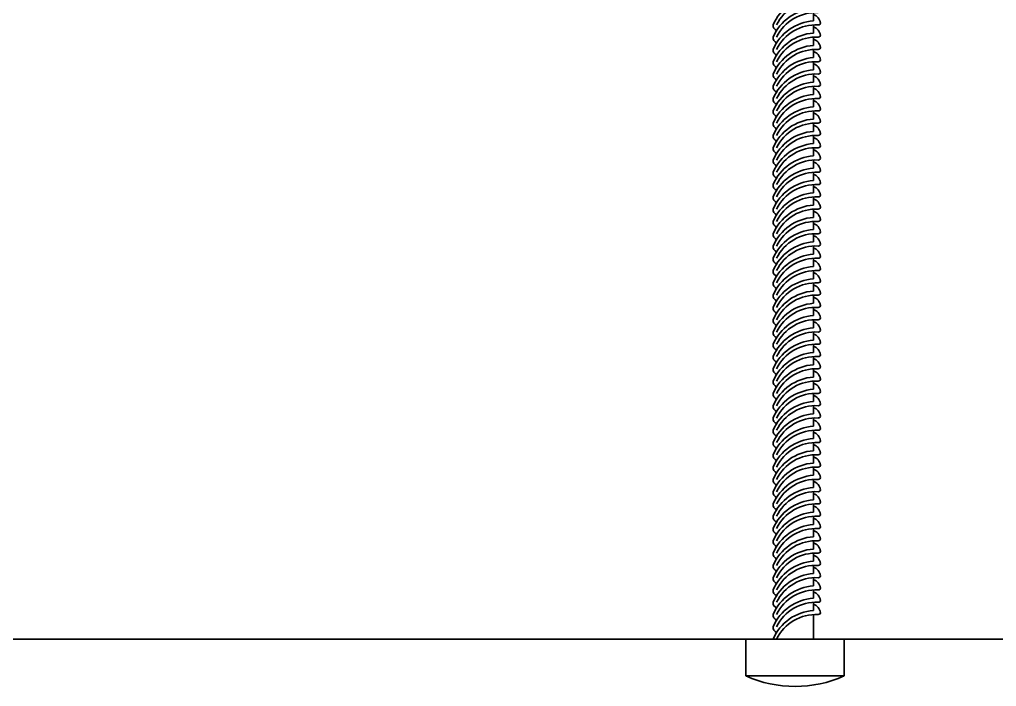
# Model space of a CAD drawing. Header units: millimetres. Extents: x 479 to 7862, y 682 to 3104.
# Drawn here: x 3783.6 to 3863.2, y 1307.6 to 1361.9 of the extents above; entities that cross this region are included whole.
import ezdxf

# ---------------------------------------------------------------- set-up
doc = ezdxf.new("R2010")
doc.units = ezdxf.units.MM
doc.layers.add('IF-DETL', color=4, linetype='Continuous', lineweight=35)
doc.layers.add('IF-FURN', color=7, linetype='Continuous', lineweight=35)

msp = doc.modelspace()

# ---------------------------------------------------------------- linework, layer by layer
at = {"layer": 'IF-DETL'}
for p, q in [((3848.278, 1361.838), (3848.278, 1362.503)), ((3848.278, 1360.838), (3848.278, 1361.503)), ((3848.278, 1360.838), (3848.278, 1361.338)), ((3848.278, 1359.838), (3848.278, 1360.503)), ((3848.278, 1358.838), (3848.278, 1359.503)), ((3848.278, 1358.838), (3848.278, 1359.338)), ((3848.278, 1357.838), (3848.278, 1358.503)), ((3848.278, 1356.838), (3848.278, 1357.503)), ((3848.278, 1356.838), (3848.278, 1357.338)), ((3848.278, 1355.838), (3848.278, 1356.503)), ((3848.278, 1354.838), (3848.278, 1355.503)), ((3848.278, 1354.838), (3848.278, 1355.338)), ((3848.278, 1353.838), (3848.278, 1354.503)), ((3848.278, 1352.838), (3848.278, 1353.503)), ((3848.278, 1352.838), (3848.278, 1353.338)), ((3848.278, 1351.838), (3848.278, 1352.503)), ((3848.278, 1350.838), (3848.278, 1351.503)), ((3848.278, 1350.838), (3848.278, 1351.338)), ((3848.278, 1349.838), (3848.278, 1350.503)), ((3848.278, 1348.838), (3848.278, 1349.503)), ((3848.278, 1348.838), (3848.278, 1349.338)), ((3848.278, 1347.838), (3848.278, 1348.503)), ((3848.278, 1346.838), (3848.278, 1347.503)), ((3848.278, 1346.838), (3848.278, 1347.338)), ((3848.278, 1345.838), (3848.278, 1346.503)), ((3848.278, 1344.838), (3848.278, 1345.503)), ((3848.278, 1344.838), (3848.278, 1345.338)), ((3848.278, 1343.838), (3848.278, 1344.503)), ((3848.278, 1342.838), (3848.278, 1343.503)), ((3848.278, 1342.838), (3848.278, 1343.338)), ((3848.278, 1341.838), (3848.278, 1342.503)), ((3848.278, 1340.838), (3848.278, 1341.503)), ((3848.278, 1340.838), (3848.278, 1341.338)), ((3848.278, 1339.838), (3848.278, 1340.503)), ((3848.278, 1338.838), (3848.278, 1339.503)), ((3848.278, 1338.838), (3848.278, 1339.338)), ((3848.278, 1337.838), (3848.278, 1338.503)), ((3848.278, 1337.838), (3848.278, 1338.503)), ((3848.278, 1336.838), (3848.278, 1337.503)), ((3848.278, 1336.838), (3848.278, 1337.338)), ((3848.278, 1335.838), (3848.278, 1336.503)), ((3848.278, 1334.838), (3848.278, 1335.503)), ((3848.278, 1334.838), (3848.278, 1335.338)), ((3848.278, 1333.838), (3848.278, 1334.503)), ((3848.278, 1332.838), (3848.278, 1333.503)), ((3848.278, 1332.838), (3848.278, 1333.338)), ((3848.278, 1331.838), (3848.278, 1332.503)), ((3848.278, 1330.838), (3848.278, 1331.503)), ((3848.278, 1330.838), (3848.278, 1331.338)), ((3848.278, 1329.838), (3848.278, 1330.503)), ((3848.278, 1328.838), (3848.278, 1329.503)), ((3848.278, 1328.838), (3848.278, 1329.338)), ((3848.278, 1327.838), (3848.278, 1328.503)), ((3848.278, 1326.838), (3848.278, 1327.503)), ((3848.278, 1326.838), (3848.278, 1327.338)), ((3848.278, 1325.838), (3848.278, 1326.503)), ((3848.278, 1324.838), (3848.278, 1325.503)), ((3848.278, 1324.838), (3848.278, 1325.338)), ((3848.278, 1323.838), (3848.278, 1324.503)), ((3848.278, 1322.838), (3848.278, 1323.503)), ((3848.278, 1322.838), (3848.278, 1323.338)), ((3848.278, 1321.838), (3848.278, 1322.503)), ((3848.278, 1320.838), (3848.278, 1321.503)), ((3848.278, 1320.838), (3848.278, 1321.338)), ((3848.278, 1319.838), (3848.278, 1320.503)), ((3848.278, 1318.838), (3848.278, 1319.503)), ((3848.278, 1318.838), (3848.278, 1319.338)), ((3848.278, 1317.838), (3848.278, 1318.503)), ((3848.278, 1316.838), (3848.278, 1317.503)), ((3848.278, 1316.838), (3848.278, 1317.338)), ((3848.278, 1315.838), (3848.278, 1316.503)), ((3848.278, 1314.838), (3848.278, 1315.503)), ((3848.278, 1314.838), (3848.278, 1315.338)), ((3848.278, 1313.838), (3848.278, 1314.503)), ((3848.278, 1313.838), (3848.278, 1314.503)), ((3848.278, 1313.838), (3848.278, 1314.338)), ((3848.278, 1312.838), (3848.278, 1313.503)), ((3848.278, 1312.838), (3848.278, 1313.338)), ((3848.278, 1311.838), (3848.278, 1312.503))]:
    msp.add_line(p, q, dxfattribs=at)
for centre, radius, start, end in [((3848.551, 1359.978), 3.87, 94.04616, 156.78621), ((3848.551, 1359.978), 3.87, 94.04616, 156.78621), ((3848.551, 1359.978), 3.87, 94.04616, 156.78621), ((3848.551, 1359.978), 3.87, 94.04616, 156.78621), ((3848.551, 1359.978), 3.87, 94.04616, 156.78621), ((3848.551, 1359.978), 3.87, 94.04616, 156.78621), ((3848.472, 1359.961), 3.547, 86.85393, 154.23406), ((3848.472, 1359.961), 3.547, 86.85393, 154.23406), ((3848.472, 1359.961), 3.547, 86.85393, 154.23406), ((3848.551, 1358.978), 3.87, 94.04616, 156.78621), ((3848.551, 1358.978), 3.87, 94.04616, 156.78621), ((3848.551, 1358.978), 3.87, 94.04616, 156.78621), ((3848.551, 1358.978), 3.87, 94.04616, 156.78621), ((3848.551, 1358.978), 3.87, 94.04616, 156.78621), ((3848.551, 1358.978), 3.87, 94.04616, 156.78621), ((3848.551, 1358.978), 3.87, 94.04616, 156.78621), ((3848.551, 1358.978), 3.87, 94.04616, 156.78621), ((3848.551, 1358.978), 3.87, 94.04616, 156.78621), ((3848.472, 1358.961), 3.547, 86.85393, 154.23406), ((3848.472, 1358.961), 3.547, 86.85393, 154.23406), ((3848.472, 1358.961), 3.547, 86.85393, 154.23406), ((3848.472, 1358.961), 3.547, 86.85393, 154.23406), ((3848.472, 1358.961), 3.547, 86.85393, 154.23406), ((3848.472, 1358.961), 3.547, 86.85393, 154.23406), ((3848.039, 1361.559), 0.814, 8.12369, 72.92609), ((3845.439, 1361.459), 0.446, 174.28486, 248.8715), ((3845.439, 1361.459), 0.446, 174.28486, 248.8715), ((3845.439, 1361.459), 0.446, 174.28486, 248.8715), ((3848.551, 1357.978), 3.87, 94.04616, 156.78621), ((3848.551, 1357.978), 3.87, 94.04616, 156.78621), ((3848.551, 1357.978), 3.87, 94.04616, 156.78621), ((3848.551, 1357.978), 3.87, 94.04616, 156.78621), ((3848.551, 1357.978), 3.87, 94.04616, 156.78621), ((3848.551, 1357.978), 3.87, 94.04616, 156.78621), ((3848.551, 1357.978), 3.87, 94.04616, 156.78621), ((3848.472, 1357.961), 3.547, 86.85393, 154.23406), ((3848.472, 1357.961), 3.547, 86.85393, 154.23406), ((3848.472, 1357.961), 3.547, 86.85393, 154.23406), ((3848.472, 1357.961), 3.547, 86.85393, 154.23406), ((3848.472, 1357.961), 3.547, 86.85393, 154.23406), ((3848.039, 1360.559), 0.814, 8.12369, 72.92609), ((3848.673, 1361.674), 0.171, 267.89115, 20.55138), ((3845.439, 1360.459), 0.446, 174.28486, 248.8715), ((3845.439, 1360.459), 0.446, 174.28486, 248.8715), ((3845.439, 1360.459), 0.446, 174.28486, 248.8715), ((3845.439, 1360.459), 0.446, 174.28486, 248.8715), ((3845.439, 1360.459), 0.446, 174.28486, 248.8715), ((3848.551, 1356.978), 3.87, 94.04616, 156.78621), ((3848.551, 1356.978), 3.87, 94.04616, 156.78621), ((3848.551, 1356.978), 3.87, 94.04616, 156.78621), ((3848.551, 1356.978), 3.87, 94.04616, 156.78621), ((3848.551, 1356.978), 3.87, 94.04616, 156.78621), ((3848.551, 1356.978), 3.87, 94.04616, 156.78621), ((3848.551, 1356.978), 3.87, 94.04616, 156.78621), ((3848.551, 1356.978), 3.87, 94.04616, 156.78621), ((3848.472, 1356.961), 3.547, 86.85393, 154.23406), ((3848.472, 1356.961), 3.547, 86.85393, 154.23406), ((3848.472, 1356.961), 3.547, 86.85393, 154.23406), ((3848.472, 1356.961), 3.547, 86.85393, 154.23406), ((3848.472, 1356.961), 3.547, 86.85393, 154.23406), ((3848.472, 1356.961), 3.547, 86.85393, 154.23406), ((3848.039, 1359.559), 0.814, 8.12369, 72.92609), ((3848.673, 1360.674), 0.171, 267.89115, 20.55138), ((3848.551, 1355.978), 3.87, 94.04616, 156.78621), ((3848.551, 1355.978), 3.87, 94.04616, 156.78621), ((3848.551, 1355.978), 3.87, 94.04616, 156.78621), ((3848.551, 1355.978), 3.87, 94.04616, 156.78621), ((3848.551, 1355.978), 3.87, 94.04616, 156.78621), ((3848.551, 1355.978), 3.87, 94.04616, 156.78621), ((3848.551, 1355.978), 3.87, 94.04616, 156.78621), ((3848.673, 1359.674), 0.171, 267.89115, 20.55138), ((3845.439, 1359.459), 0.446, 174.28486, 248.8715), ((3845.439, 1359.459), 0.446, 174.28486, 248.8715), ((3845.439, 1359.459), 0.446, 174.28486, 248.8715), ((3848.551, 1354.978), 3.87, 94.04616, 156.78621), ((3848.551, 1354.978), 3.87, 94.04616, 156.78621), ((3848.551, 1354.978), 3.87, 94.04616, 156.78621), ((3848.551, 1354.978), 3.87, 94.04616, 156.78621), ((3848.551, 1354.978), 3.87, 94.04616, 156.78621), ((3848.551, 1354.978), 3.87, 94.04616, 156.78621), ((3848.551, 1354.978), 3.87, 94.04616, 156.78621), ((3848.551, 1354.978), 3.87, 94.04616, 156.78621), ((3848.551, 1354.978), 3.87, 94.04616, 156.78621), ((3848.551, 1354.978), 3.87, 94.04616, 156.78621), ((3848.551, 1354.978), 3.87, 94.04616, 156.78621), ((3848.551, 1354.978), 3.87, 94.04616, 156.78621), ((3848.551, 1354.978), 3.87, 94.04616, 156.78621), ((3848.551, 1354.978), 3.87, 94.04616, 156.78621), ((3848.472, 1355.961), 3.547, 86.85393, 154.23406), ((3848.472, 1355.961), 3.547, 86.85393, 154.23406), ((3848.472, 1355.961), 3.547, 86.85393, 154.23406), ((3848.472, 1355.961), 3.547, 86.85393, 154.23406), ((3848.472, 1355.961), 3.547, 86.85393, 154.23406), ((3848.039, 1358.559), 0.814, 8.12369, 72.92609), ((3848.673, 1358.674), 0.171, 267.89115, 20.55138), ((3845.439, 1358.459), 0.446, 174.28486, 248.8715), ((3845.439, 1358.459), 0.446, 174.28486, 248.8715), ((3845.439, 1358.459), 0.446, 174.28486, 248.8715), ((3845.439, 1358.459), 0.446, 174.28486, 248.8715), ((3845.439, 1358.459), 0.446, 174.28486, 248.8715), ((3848.472, 1354.961), 3.547, 86.85393, 154.23406), ((3848.472, 1354.961), 3.547, 86.85393, 154.23406), ((3848.472, 1354.961), 3.547, 86.85393, 154.23406), ((3848.472, 1354.961), 3.547, 86.85393, 154.23406), ((3848.472, 1354.961), 3.547, 86.85393, 154.23406), ((3848.472, 1354.961), 3.547, 86.85393, 154.23406), ((3848.472, 1354.961), 3.547, 86.85393, 154.23406), ((3848.472, 1354.961), 3.547, 86.85393, 154.23406), ((3848.472, 1354.961), 3.547, 86.85393, 154.23406), ((3848.472, 1354.961), 3.547, 86.85393, 154.23406), ((3848.039, 1357.559), 0.814, 8.12369, 72.92609), ((3845.439, 1357.459), 0.446, 174.28486, 248.8715), ((3845.439, 1357.459), 0.446, 174.28486, 248.8715), ((3845.439, 1357.459), 0.446, 174.28486, 248.8715), ((3845.439, 1357.459), 0.446, 174.28486, 248.8715), ((3845.439, 1357.459), 0.446, 174.28486, 248.8715), ((3845.439, 1357.459), 0.446, 174.28486, 248.8715), ((3848.551, 1353.978), 3.87, 94.04616, 156.78621), ((3848.551, 1353.978), 3.87, 94.04616, 156.78621), ((3848.551, 1353.978), 3.87, 94.04616, 156.78621), ((3848.551, 1353.978), 3.87, 94.04616, 156.78621), ((3848.551, 1353.978), 3.87, 94.04616, 156.78621), ((3848.551, 1353.978), 3.87, 94.04616, 156.78621), ((3848.551, 1353.978), 3.87, 94.04616, 156.78621), ((3848.472, 1353.961), 3.547, 86.85393, 154.23406), ((3848.472, 1353.961), 3.547, 86.85393, 154.23406), ((3848.472, 1353.961), 3.547, 86.85393, 154.23406), ((3848.472, 1353.961), 3.547, 86.85393, 154.23406), ((3848.039, 1356.559), 0.814, 8.12369, 72.92609), ((3848.673, 1357.674), 0.171, 267.89115, 20.55138), ((3845.439, 1356.459), 0.446, 174.28486, 248.8715), ((3845.439, 1356.459), 0.446, 174.28486, 248.8715), ((3845.439, 1356.459), 0.446, 174.28486, 248.8715), ((3845.439, 1356.459), 0.446, 174.28486, 248.8715), ((3845.439, 1356.459), 0.446, 174.28486, 248.8715), ((3845.439, 1356.459), 0.446, 174.28486, 248.8715), ((3848.551, 1352.978), 3.87, 94.04616, 156.78621), ((3848.551, 1352.978), 3.87, 94.04616, 156.78621), ((3848.551, 1352.978), 3.87, 94.04616, 156.78621), ((3848.551, 1352.978), 3.87, 94.04616, 156.78621), ((3848.551, 1352.978), 3.87, 94.04616, 156.78621), ((3848.551, 1352.978), 3.87, 94.04616, 156.78621), ((3848.551, 1352.978), 3.87, 94.04616, 156.78621), ((3848.551, 1352.978), 3.87, 94.04616, 156.78621), ((3848.472, 1352.961), 3.547, 86.85393, 154.23406), ((3848.472, 1352.961), 3.547, 86.85393, 154.23406), ((3848.472, 1352.961), 3.547, 86.85393, 154.23406), ((3848.472, 1352.961), 3.547, 86.85393, 154.23406), ((3848.472, 1352.961), 3.547, 86.85393, 154.23406), ((3848.039, 1355.559), 0.814, 8.12369, 72.92609), ((3848.673, 1356.674), 0.171, 267.89115, 20.55138), ((3848.551, 1351.978), 3.87, 94.04616, 156.78621), ((3848.551, 1351.978), 3.87, 94.04616, 156.78621), ((3848.551, 1351.978), 3.87, 94.04616, 156.78621), ((3848.551, 1351.978), 3.87, 94.04616, 156.78621), ((3848.551, 1351.978), 3.87, 94.04616, 156.78621), ((3848.551, 1351.978), 3.87, 94.04616, 156.78621), ((3848.551, 1351.978), 3.87, 94.04616, 156.78621), ((3848.551, 1351.978), 3.87, 94.04616, 156.78621), ((3848.551, 1351.978), 3.87, 94.04616, 156.78621), ((3848.551, 1351.978), 3.87, 94.04616, 156.78621), ((3848.673, 1355.674), 0.171, 267.89115, 20.55138), ((3845.439, 1355.459), 0.446, 174.28486, 248.8715), ((3845.439, 1355.459), 0.446, 174.28486, 248.8715), ((3848.551, 1350.978), 3.87, 94.04616, 156.78621), ((3848.551, 1350.978), 3.87, 94.04616, 156.78621), ((3848.551, 1350.978), 3.87, 94.04616, 156.78621), ((3848.551, 1350.978), 3.87, 94.04616, 156.78621), ((3848.551, 1350.978), 3.87, 94.04616, 156.78621), ((3848.551, 1350.978), 3.87, 94.04616, 156.78621), ((3848.551, 1350.978), 3.87, 94.04616, 156.78621), ((3848.551, 1350.978), 3.87, 94.04616, 156.78621), ((3848.551, 1350.978), 3.87, 94.04616, 156.78621), ((3848.551, 1350.978), 3.87, 94.04616, 156.78621), ((3848.551, 1350.978), 3.87, 94.04616, 156.78621), ((3848.472, 1351.961), 3.547, 86.85393, 154.23406), ((3848.472, 1351.961), 3.547, 86.85393, 154.23406), ((3848.472, 1351.961), 3.547, 86.85393, 154.23406), ((3848.472, 1351.961), 3.547, 86.85393, 154.23406), ((3848.472, 1351.961), 3.547, 86.85393, 154.23406), ((3848.472, 1351.961), 3.547, 86.85393, 154.23406), ((3848.472, 1351.961), 3.547, 86.85393, 154.23406), ((3848.039, 1354.559), 0.814, 8.12369, 72.92609), ((3845.439, 1354.459), 0.446, 174.28486, 248.8715), ((3845.439, 1354.459), 0.446, 174.28486, 248.8715), ((3845.439, 1354.459), 0.446, 174.28486, 248.8715), ((3845.439, 1354.459), 0.446, 174.28486, 248.8715), ((3845.439, 1354.459), 0.446, 174.28486, 248.8715), ((3848.472, 1350.961), 3.547, 86.85393, 154.23406), ((3848.472, 1350.961), 3.547, 86.85393, 154.23406), ((3848.472, 1350.961), 3.547, 86.85393, 154.23406), ((3848.472, 1350.961), 3.547, 86.85393, 154.23406), ((3848.472, 1350.961), 3.547, 86.85393, 154.23406), ((3848.472, 1350.961), 3.547, 86.85393, 154.23406), ((3848.472, 1350.961), 3.547, 86.85393, 154.23406), ((3848.472, 1350.961), 3.547, 86.85393, 154.23406), ((3848.039, 1353.559), 0.814, 8.12369, 72.92609), ((3848.673, 1354.674), 0.171, 267.89115, 20.55138), ((3845.439, 1353.459), 0.446, 174.28486, 248.8715), ((3845.439, 1353.459), 0.446, 174.28486, 248.8715), ((3845.439, 1353.459), 0.446, 174.28486, 248.8715), ((3845.439, 1353.459), 0.446, 174.28486, 248.8715), ((3848.551, 1349.978), 3.87, 94.04616, 156.78621), ((3848.551, 1349.978), 3.87, 94.04616, 156.78621), ((3848.551, 1349.978), 3.87, 94.04616, 156.78621), ((3848.551, 1349.978), 3.87, 94.04616, 156.78621), ((3848.551, 1349.978), 3.87, 94.04616, 156.78621), ((3848.472, 1349.961), 3.547, 86.85393, 154.23406), ((3848.472, 1349.961), 3.547, 86.85393, 154.23406), ((3848.472, 1349.961), 3.547, 86.85393, 154.23406), ((3848.472, 1349.961), 3.547, 86.85393, 154.23406), ((3848.039, 1352.559), 0.814, 8.12369, 72.92609), ((3848.673, 1353.674), 0.171, 267.89115, 20.55138), ((3845.439, 1352.459), 0.446, 174.28486, 248.8715), ((3845.439, 1352.459), 0.446, 174.28486, 248.8715), ((3845.439, 1352.459), 0.446, 174.28486, 248.8715), ((3845.439, 1352.459), 0.446, 174.28486, 248.8715), ((3845.439, 1352.459), 0.446, 174.28486, 248.8715), ((3848.551, 1348.978), 3.87, 94.04616, 156.78621), ((3848.551, 1348.978), 3.87, 94.04616, 156.78621), ((3848.551, 1348.978), 3.87, 94.04616, 156.78621), ((3848.551, 1348.978), 3.87, 94.04616, 156.78621), ((3848.551, 1348.978), 3.87, 94.04616, 156.78621), ((3848.551, 1348.978), 3.87, 94.04616, 156.78621), ((3848.551, 1348.978), 3.87, 94.04616, 156.78621), ((3848.551, 1348.978), 3.87, 94.04616, 156.78621), ((3848.551, 1348.978), 3.87, 94.04616, 156.78621), ((3848.551, 1348.978), 3.87, 94.04616, 156.78621), ((3848.551, 1348.978), 3.87, 94.04616, 156.78621), ((3848.551, 1348.978), 3.87, 94.04616, 156.78621), ((3848.472, 1348.961), 3.547, 86.85393, 154.23406), ((3848.472, 1348.961), 3.547, 86.85393, 154.23406), ((3848.472, 1348.961), 3.547, 86.85393, 154.23406), ((3848.472, 1348.961), 3.547, 86.85393, 154.23406), ((3848.472, 1348.961), 3.547, 86.85393, 154.23406), ((3848.472, 1348.961), 3.547, 86.85393, 154.23406), ((3848.472, 1348.961), 3.547, 86.85393, 154.23406), ((3848.472, 1348.961), 3.547, 86.85393, 154.23406), ((3848.673, 1352.674), 0.171, 267.89115, 20.55138), ((3848.551, 1347.978), 3.87, 94.04616, 156.78621), ((3848.551, 1347.978), 3.87, 94.04616, 156.78621), ((3848.551, 1347.978), 3.87, 94.04616, 156.78621), ((3848.551, 1347.978), 3.87, 94.04616, 156.78621), ((3848.551, 1347.978), 3.87, 94.04616, 156.78621), ((3848.551, 1347.978), 3.87, 94.04616, 156.78621), ((3848.551, 1347.978), 3.87, 94.04616, 156.78621), ((3848.551, 1347.978), 3.87, 94.04616, 156.78621), ((3848.551, 1347.978), 3.87, 94.04616, 156.78621), ((3848.039, 1351.559), 0.814, 8.12369, 72.92609), ((3848.673, 1351.674), 0.171, 267.89115, 20.55138), ((3845.439, 1351.459), 0.446, 174.28486, 248.8715), ((3845.439, 1351.459), 0.446, 174.28486, 248.8715), ((3845.439, 1351.459), 0.446, 174.28486, 248.8715), ((3845.439, 1351.459), 0.446, 174.28486, 248.8715), ((3845.439, 1351.459), 0.446, 174.28486, 248.8715), ((3848.551, 1346.978), 3.87, 94.04616, 156.78621), ((3848.551, 1346.978), 3.87, 94.04616, 156.78621), ((3848.551, 1346.978), 3.87, 94.04616, 156.78621), ((3848.551, 1346.978), 3.87, 94.04616, 156.78621), ((3848.551, 1346.978), 3.87, 94.04616, 156.78621), ((3848.551, 1346.978), 3.87, 94.04616, 156.78621), ((3848.551, 1346.978), 3.87, 94.04616, 156.78621), ((3848.551, 1346.978), 3.87, 94.04616, 156.78621), ((3848.472, 1347.961), 3.547, 86.85393, 154.23406), ((3848.472, 1347.961), 3.547, 86.85393, 154.23406), ((3848.472, 1347.961), 3.547, 86.85393, 154.23406), ((3848.472, 1347.961), 3.547, 86.85393, 154.23406), ((3848.472, 1347.961), 3.547, 86.85393, 154.23406), ((3848.039, 1350.559), 0.814, 8.12369, 72.92609), ((3845.439, 1350.459), 0.446, 174.28486, 248.8715), ((3845.439, 1350.459), 0.446, 174.28486, 248.8715), ((3845.439, 1350.459), 0.446, 174.28486, 248.8715), ((3845.439, 1350.459), 0.446, 174.28486, 248.8715), ((3845.439, 1350.459), 0.446, 174.28486, 248.8715), ((3845.439, 1350.459), 0.446, 174.28486, 248.8715), ((3848.472, 1346.961), 3.547, 86.85393, 154.23406), ((3848.472, 1346.961), 3.547, 86.85393, 154.23406), ((3848.472, 1346.961), 3.547, 86.85393, 154.23406), ((3848.472, 1346.961), 3.547, 86.85393, 154.23406), ((3848.472, 1346.961), 3.547, 86.85393, 154.23406), ((3848.472, 1346.961), 3.547, 86.85393, 154.23406), ((3848.039, 1349.559), 0.814, 8.12369, 72.92609), ((3848.673, 1350.674), 0.171, 267.89115, 20.55138), ((3845.439, 1349.459), 0.446, 174.28486, 248.8715), ((3845.439, 1349.459), 0.446, 174.28486, 248.8715), ((3845.439, 1349.459), 0.446, 174.28486, 248.8715), ((3848.551, 1345.978), 3.87, 94.04616, 156.78621), ((3848.551, 1345.978), 3.87, 94.04616, 156.78621), ((3848.551, 1345.978), 3.87, 94.04616, 156.78621), ((3848.551, 1345.978), 3.87, 94.04616, 156.78621), ((3848.551, 1345.978), 3.87, 94.04616, 156.78621), ((3848.551, 1345.978), 3.87, 94.04616, 156.78621), ((3848.551, 1345.978), 3.87, 94.04616, 156.78621), ((3848.551, 1345.978), 3.87, 94.04616, 156.78621), ((3848.551, 1345.978), 3.87, 94.04616, 156.78621), ((3848.472, 1345.961), 3.547, 86.85393, 154.23406), ((3848.472, 1345.961), 3.547, 86.85393, 154.23406), ((3848.472, 1345.961), 3.547, 86.85393, 154.23406), ((3848.472, 1345.961), 3.547, 86.85393, 154.23406), ((3848.472, 1345.961), 3.547, 86.85393, 154.23406), ((3848.472, 1345.961), 3.547, 86.85393, 154.23406), ((3848.039, 1348.559), 0.814, 8.12369, 72.92609), ((3848.673, 1349.674), 0.171, 267.89115, 20.55138), ((3845.439, 1348.459), 0.446, 174.28486, 248.8715), ((3845.439, 1348.459), 0.446, 174.28486, 248.8715), ((3845.439, 1348.459), 0.446, 174.28486, 248.8715), ((3845.439, 1348.459), 0.446, 174.28486, 248.8715), ((3845.439, 1348.459), 0.446, 174.28486, 248.8715), ((3848.551, 1344.978), 3.87, 94.04616, 156.78621), ((3848.551, 1344.978), 3.87, 94.04616, 156.78621), ((3848.551, 1344.978), 3.87, 94.04616, 156.78621), ((3848.551, 1344.978), 3.87, 94.04616, 156.78621), ((3848.551, 1344.978), 3.87, 94.04616, 156.78621), ((3848.551, 1344.978), 3.87, 94.04616, 156.78621), ((3848.551, 1344.978), 3.87, 94.04616, 156.78621), ((3848.551, 1344.978), 3.87, 94.04616, 156.78621), ((3848.551, 1344.978), 3.87, 94.04616, 156.78621), ((3848.551, 1344.978), 3.87, 94.04616, 156.78621), ((3848.551, 1344.978), 3.87, 94.04616, 156.78621), ((3848.472, 1344.961), 3.547, 86.85393, 154.23406), ((3848.472, 1344.961), 3.547, 86.85393, 154.23406), ((3848.472, 1344.961), 3.547, 86.85393, 154.23406), ((3848.472, 1344.961), 3.547, 86.85393, 154.23406), ((3848.472, 1344.961), 3.547, 86.85393, 154.23406), ((3848.472, 1344.961), 3.547, 86.85393, 154.23406), ((3848.472, 1344.961), 3.547, 86.85393, 154.23406), ((3848.472, 1344.961), 3.547, 86.85393, 154.23406), ((3848.673, 1348.674), 0.171, 267.89115, 20.55138), ((3848.551, 1343.978), 3.87, 94.04616, 156.78621), ((3848.551, 1343.978), 3.87, 94.04616, 156.78621), ((3848.551, 1343.978), 3.87, 94.04616, 156.78621), ((3848.551, 1343.978), 3.87, 94.04616, 156.78621), ((3848.551, 1343.978), 3.87, 94.04616, 156.78621), ((3848.551, 1343.978), 3.87, 94.04616, 156.78621), ((3848.551, 1343.978), 3.87, 94.04616, 156.78621), ((3848.039, 1347.559), 0.814, 8.12369, 72.92609), ((3848.673, 1347.674), 0.171, 267.89115, 20.55138), ((3848.673, 1347.674), 0.171, 267.89115, 20.55138), ((3845.439, 1347.459), 0.446, 174.28486, 248.8715), ((3845.439, 1347.459), 0.446, 174.28486, 248.8715), ((3845.439, 1347.459), 0.446, 174.28486, 248.8715), ((3845.439, 1347.459), 0.446, 174.28486, 248.8715), ((3848.551, 1342.978), 3.87, 94.04616, 156.78621), ((3848.551, 1342.978), 3.87, 94.04616, 156.78621), ((3848.551, 1342.978), 3.87, 94.04616, 156.78621), ((3848.551, 1342.978), 3.87, 94.04616, 156.78621), ((3848.551, 1342.978), 3.87, 94.04616, 156.78621), ((3848.551, 1342.978), 3.87, 94.04616, 156.78621), ((3848.551, 1342.978), 3.87, 94.04616, 156.78621), ((3848.551, 1342.978), 3.87, 94.04616, 156.78621), ((3848.551, 1342.978), 3.87, 94.04616, 156.78621), ((3848.472, 1343.961), 3.547, 86.85393, 154.23406), ((3848.472, 1343.961), 3.547, 86.85393, 154.23406), ((3848.472, 1343.961), 3.547, 86.85393, 154.23406), ((3848.039, 1346.559), 0.814, 8.12369, 72.92609), ((3845.439, 1346.459), 0.446, 174.28486, 248.8715), ((3845.439, 1346.459), 0.446, 174.28486, 248.8715), ((3845.439, 1346.459), 0.446, 174.28486, 248.8715), ((3845.439, 1346.459), 0.446, 174.28486, 248.8715), ((3848.472, 1342.961), 3.547, 86.85393, 154.23406), ((3848.472, 1342.961), 3.547, 86.85393, 154.23406), ((3848.472, 1342.961), 3.547, 86.85393, 154.23406), ((3848.472, 1342.961), 3.547, 86.85393, 154.23406), ((3848.472, 1342.961), 3.547, 86.85393, 154.23406), ((3848.472, 1342.961), 3.547, 86.85393, 154.23406), ((3848.039, 1345.559), 0.814, 8.12369, 72.92609), ((3848.673, 1346.674), 0.171, 267.89115, 20.55138), ((3845.439, 1345.459), 0.446, 174.28486, 248.8715), ((3845.439, 1345.459), 0.446, 174.28486, 248.8715), ((3845.439, 1345.459), 0.446, 174.28486, 248.8715), ((3848.551, 1341.978), 3.87, 94.04616, 156.78621), ((3848.551, 1341.978), 3.87, 94.04616, 156.78621), ((3848.551, 1341.978), 3.87, 94.04616, 156.78621), ((3848.551, 1341.978), 3.87, 94.04616, 156.78621), ((3848.551, 1341.978), 3.87, 94.04616, 156.78621), ((3848.551, 1341.978), 3.87, 94.04616, 156.78621), ((3848.551, 1341.978), 3.87, 94.04616, 156.78621), ((3848.472, 1341.961), 3.547, 86.85393, 154.23406), ((3848.472, 1341.961), 3.547, 86.85393, 154.23406), ((3848.472, 1341.961), 3.547, 86.85393, 154.23406), ((3848.472, 1341.961), 3.547, 86.85393, 154.23406), ((3848.472, 1341.961), 3.547, 86.85393, 154.23406), ((3848.039, 1344.559), 0.814, 8.12369, 72.92609), ((3848.673, 1345.674), 0.171, 267.89115, 20.55138), ((3845.439, 1344.459), 0.446, 174.28486, 248.8715), ((3845.439, 1344.459), 0.446, 174.28486, 248.8715), ((3845.439, 1344.459), 0.446, 174.28486, 248.8715), ((3845.439, 1344.459), 0.446, 174.28486, 248.8715), ((3845.439, 1344.459), 0.446, 174.28486, 248.8715), ((3848.551, 1340.978), 3.87, 94.04616, 156.78621), ((3848.551, 1340.978), 3.87, 94.04616, 156.78621), ((3848.551, 1340.978), 3.87, 94.04616, 156.78621), ((3848.551, 1340.978), 3.87, 94.04616, 156.78621), ((3848.551, 1340.978), 3.87, 94.04616, 156.78621), ((3848.551, 1340.978), 3.87, 94.04616, 156.78621), ((3848.551, 1340.978), 3.87, 94.04616, 156.78621), ((3848.551, 1340.978), 3.87, 94.04616, 156.78621), ((3848.472, 1340.961), 3.547, 86.85393, 154.23406), ((3848.472, 1340.961), 3.547, 86.85393, 154.23406), ((3848.472, 1340.961), 3.547, 86.85393, 154.23406), ((3848.472, 1340.961), 3.547, 86.85393, 154.23406), ((3848.472, 1340.961), 3.547, 86.85393, 154.23406), ((3848.472, 1340.961), 3.547, 86.85393, 154.23406), ((3848.673, 1344.674), 0.171, 267.89115, 20.55138), ((3848.551, 1339.978), 3.87, 94.04616, 156.78621), ((3848.551, 1339.978), 3.87, 94.04616, 156.78621), ((3848.551, 1339.978), 3.87, 94.04616, 156.78621), ((3848.551, 1339.978), 3.87, 94.04616, 156.78621), ((3848.551, 1339.978), 3.87, 94.04616, 156.78621), ((3848.551, 1339.978), 3.87, 94.04616, 156.78621), ((3848.551, 1339.978), 3.87, 94.04616, 156.78621), ((3848.039, 1343.559), 0.814, 8.12369, 72.92609), ((3848.673, 1343.674), 0.171, 267.89115, 20.55138), ((3845.439, 1343.459), 0.446, 174.28486, 248.8715), ((3845.439, 1343.459), 0.446, 174.28486, 248.8715), ((3845.439, 1343.459), 0.446, 174.28486, 248.8715), ((3848.551, 1338.978), 3.87, 94.04616, 156.78621), ((3848.551, 1338.978), 3.87, 94.04616, 156.78621), ((3848.551, 1338.978), 3.87, 94.04616, 156.78621), ((3848.551, 1338.978), 3.87, 94.04616, 156.78621), ((3848.551, 1338.978), 3.87, 94.04616, 156.78621), ((3848.551, 1338.978), 3.87, 94.04616, 156.78621), ((3848.551, 1338.978), 3.87, 94.04616, 156.78621), ((3848.551, 1338.978), 3.87, 94.04616, 156.78621), ((3848.551, 1338.978), 3.87, 94.04616, 156.78621), ((3848.551, 1338.978), 3.87, 94.04616, 156.78621), ((3848.472, 1339.961), 3.547, 86.85393, 154.23406), ((3848.472, 1339.961), 3.547, 86.85393, 154.23406), ((3848.472, 1339.961), 3.547, 86.85393, 154.23406), ((3848.472, 1339.961), 3.547, 86.85393, 154.23406), ((3848.472, 1339.961), 3.547, 86.85393, 154.23406), ((3848.039, 1342.559), 0.814, 8.12369, 72.92609), ((3845.439, 1342.459), 0.446, 174.28486, 248.8715), ((3845.439, 1342.459), 0.446, 174.28486, 248.8715), ((3845.439, 1342.459), 0.446, 174.28486, 248.8715), ((3845.439, 1342.459), 0.446, 174.28486, 248.8715), ((3845.439, 1342.459), 0.446, 174.28486, 248.8715), ((3848.472, 1338.961), 3.547, 86.85393, 154.23406), ((3848.472, 1338.961), 3.547, 86.85393, 154.23406), ((3848.472, 1338.961), 3.547, 86.85393, 154.23406), ((3848.472, 1338.961), 3.547, 86.85393, 154.23406), ((3848.472, 1338.961), 3.547, 86.85393, 154.23406), ((3848.472, 1338.961), 3.547, 86.85393, 154.23406), ((3848.472, 1338.961), 3.547, 86.85393, 154.23406), ((3848.039, 1341.559), 0.814, 8.12369, 72.92609), ((3848.673, 1342.674), 0.171, 267.89115, 20.55138), ((3845.439, 1341.459), 0.446, 174.28486, 248.8715), ((3845.439, 1341.459), 0.446, 174.28486, 248.8715), ((3845.439, 1341.459), 0.446, 174.28486, 248.8715), ((3845.439, 1341.459), 0.446, 174.28486, 248.8715), ((3848.551, 1337.978), 3.87, 94.04616, 156.78621), ((3848.551, 1337.978), 3.87, 94.04616, 156.78621), ((3848.551, 1337.978), 3.87, 94.04616, 156.78621), ((3848.551, 1337.978), 3.87, 94.04616, 156.78621), ((3848.551, 1337.978), 3.87, 94.04616, 156.78621), ((3848.551, 1337.978), 3.87, 94.04616, 156.78621), ((3848.472, 1337.961), 3.547, 86.85393, 154.23406), ((3848.472, 1337.961), 3.547, 86.85393, 154.23406), ((3848.472, 1337.961), 3.547, 86.85393, 154.23406), ((3848.039, 1340.559), 0.814, 8.12369, 72.92609), ((3848.673, 1341.674), 0.171, 267.89115, 20.55138), ((3845.439, 1340.459), 0.446, 174.28486, 248.8715), ((3845.439, 1340.459), 0.446, 174.28486, 248.8715), ((3845.439, 1340.459), 0.446, 174.28486, 248.8715), ((3845.439, 1340.459), 0.446, 174.28486, 248.8715), ((3848.551, 1336.978), 3.87, 94.04616, 156.78621), ((3848.551, 1336.978), 3.87, 94.04616, 156.78621), ((3848.551, 1336.978), 3.87, 94.04616, 156.78621), ((3848.551, 1336.978), 3.87, 94.04616, 156.78621), ((3848.551, 1336.978), 3.87, 94.04616, 156.78621), ((3848.551, 1336.978), 3.87, 94.04616, 156.78621), ((3848.551, 1336.978), 3.87, 94.04616, 156.78621), ((3848.551, 1336.978), 3.87, 94.04616, 156.78621), ((3848.551, 1336.978), 3.87, 94.04616, 156.78621), ((3848.472, 1336.961), 3.547, 86.85393, 154.23406), ((3848.472, 1336.961), 3.547, 86.85393, 154.23406), ((3848.472, 1336.961), 3.547, 86.85393, 154.23406), ((3848.472, 1336.961), 3.547, 86.85393, 154.23406), ((3848.472, 1336.961), 3.547, 86.85393, 154.23406), ((3848.472, 1336.961), 3.547, 86.85393, 154.23406), ((3848.673, 1340.674), 0.171, 267.89115, 20.55138), ((3848.551, 1335.978), 3.87, 94.04616, 156.78621), ((3848.551, 1335.978), 3.87, 94.04616, 156.78621), ((3848.551, 1335.978), 3.87, 94.04616, 156.78621), ((3848.551, 1335.978), 3.87, 94.04616, 156.78621), ((3848.551, 1335.978), 3.87, 94.04616, 156.78621), ((3848.551, 1335.978), 3.87, 94.04616, 156.78621), ((3848.551, 1335.978), 3.87, 94.04616, 156.78621), ((3848.551, 1335.978), 3.87, 94.04616, 156.78621), ((3848.551, 1335.978), 3.87, 94.04616, 156.78621), ((3848.039, 1339.559), 0.814, 8.12369, 72.92609), ((3848.673, 1339.674), 0.171, 267.89115, 20.55138), ((3845.439, 1339.459), 0.446, 174.28486, 248.8715), ((3845.439, 1339.459), 0.446, 174.28486, 248.8715), ((3845.439, 1339.459), 0.446, 174.28486, 248.8715), ((3848.551, 1334.978), 3.87, 94.04616, 156.78621), ((3848.551, 1334.978), 3.87, 94.04616, 156.78621), ((3848.551, 1334.978), 3.87, 94.04616, 156.78621), ((3848.551, 1334.978), 3.87, 94.04616, 156.78621), ((3848.551, 1334.978), 3.87, 94.04616, 156.78621), ((3848.551, 1334.978), 3.87, 94.04616, 156.78621), ((3848.551, 1334.978), 3.87, 94.04616, 156.78621), ((3848.551, 1334.978), 3.87, 94.04616, 156.78621), ((3848.551, 1334.978), 3.87, 94.04616, 156.78621), ((3848.472, 1335.961), 3.547, 86.85393, 154.23406), ((3848.472, 1335.961), 3.547, 86.85393, 154.23406), ((3848.472, 1335.961), 3.547, 86.85393, 154.23406), ((3848.472, 1335.961), 3.547, 86.85393, 154.23406), ((3848.472, 1335.961), 3.547, 86.85393, 154.23406), ((3848.472, 1335.961), 3.547, 86.85393, 154.23406), ((3848.039, 1338.559), 0.814, 8.12369, 72.92609), ((3845.439, 1338.459), 0.446, 174.28486, 248.8715), ((3845.439, 1338.459), 0.446, 174.28486, 248.8715), ((3845.439, 1338.459), 0.446, 174.28486, 248.8715), ((3845.439, 1338.459), 0.446, 174.28486, 248.8715), ((3845.439, 1338.459), 0.446, 174.28486, 248.8715), ((3848.472, 1334.961), 3.547, 86.85393, 154.23406), ((3848.472, 1334.961), 3.547, 86.85393, 154.23406), ((3848.472, 1334.961), 3.547, 86.85393, 154.23406), ((3848.472, 1334.961), 3.547, 86.85393, 154.23406), ((3848.472, 1334.961), 3.547, 86.85393, 154.23406), ((3848.472, 1334.961), 3.547, 86.85393, 154.23406), ((3848.472, 1334.961), 3.547, 86.85393, 154.23406), ((3848.039, 1337.559), 0.814, 8.12369, 72.92609), ((3848.039, 1337.559), 0.814, 8.12369, 72.92609), ((3848.673, 1338.674), 0.171, 267.89115, 20.55138), ((3845.439, 1337.459), 0.446, 174.28486, 248.8715), ((3845.439, 1337.459), 0.446, 174.28486, 248.8715), ((3845.439, 1337.459), 0.446, 174.28486, 248.8715), ((3848.551, 1333.978), 3.87, 94.04616, 156.78621), ((3848.551, 1333.978), 3.87, 94.04616, 156.78621), ((3848.551, 1333.978), 3.87, 94.04616, 156.78621), ((3848.551, 1333.978), 3.87, 94.04616, 156.78621), ((3848.551, 1333.978), 3.87, 94.04616, 156.78621), ((3848.551, 1333.978), 3.87, 94.04616, 156.78621), ((3848.551, 1333.978), 3.87, 94.04616, 156.78621), ((3848.551, 1333.978), 3.87, 94.04616, 156.78621), ((3848.472, 1333.961), 3.547, 86.85393, 154.23406), ((3848.472, 1333.961), 3.547, 86.85393, 154.23406), ((3848.472, 1333.961), 3.547, 86.85393, 154.23406), ((3848.472, 1333.961), 3.547, 86.85393, 154.23406), ((3848.472, 1333.961), 3.547, 86.85393, 154.23406), ((3848.039, 1336.559), 0.814, 8.12369, 72.92609), ((3848.673, 1337.674), 0.171, 267.89115, 20.55138), ((3848.673, 1337.674), 0.171, 267.89115, 20.55138), ((3845.439, 1336.459), 0.446, 174.28486, 248.8715), ((3845.439, 1336.459), 0.446, 174.28486, 248.8715), ((3845.439, 1336.459), 0.446, 174.28486, 248.8715), ((3845.439, 1336.459), 0.446, 174.28486, 248.8715), ((3845.439, 1336.459), 0.446, 174.28486, 248.8715), ((3848.551, 1332.978), 3.87, 94.04616, 156.78621), ((3848.551, 1332.978), 3.87, 94.04616, 156.78621), ((3848.551, 1332.978), 3.87, 94.04616, 156.78621), ((3848.551, 1332.978), 3.87, 94.04616, 156.78621), ((3848.551, 1332.978), 3.87, 94.04616, 156.78621), ((3848.551, 1332.978), 3.87, 94.04616, 156.78621), ((3848.551, 1332.978), 3.87, 94.04616, 156.78621), ((3848.551, 1332.978), 3.87, 94.04616, 156.78621), ((3848.551, 1332.978), 3.87, 94.04616, 156.78621), ((3848.551, 1332.978), 3.87, 94.04616, 156.78621), ((3848.551, 1332.978), 3.87, 94.04616, 156.78621), ((3848.551, 1332.978), 3.87, 94.04616, 156.78621), ((3848.551, 1332.978), 3.87, 94.04616, 156.78621), ((3848.551, 1332.978), 3.87, 94.04616, 156.78621), ((3848.472, 1332.961), 3.547, 86.85393, 154.23406), ((3848.472, 1332.961), 3.547, 86.85393, 154.23406), ((3848.472, 1332.961), 3.547, 86.85393, 154.23406), ((3848.472, 1332.961), 3.547, 86.85393, 154.23406), ((3848.472, 1332.961), 3.547, 86.85393, 154.23406), ((3848.472, 1332.961), 3.547, 86.85393, 154.23406), ((3848.472, 1332.961), 3.547, 86.85393, 154.23406), ((3848.472, 1332.961), 3.547, 86.85393, 154.23406), ((3848.472, 1332.961), 3.547, 86.85393, 154.23406), ((3848.472, 1332.961), 3.547, 86.85393, 154.23406), ((3848.673, 1336.674), 0.171, 267.89115, 20.55138), ((3848.551, 1331.978), 3.87, 94.04616, 156.78621), ((3848.551, 1331.978), 3.87, 94.04616, 156.78621), ((3848.551, 1331.978), 3.87, 94.04616, 156.78621), ((3848.551, 1331.978), 3.87, 94.04616, 156.78621), ((3848.551, 1331.978), 3.87, 94.04616, 156.78621), ((3848.551, 1331.978), 3.87, 94.04616, 156.78621), ((3848.551, 1331.978), 3.87, 94.04616, 156.78621), ((3848.039, 1335.559), 0.814, 8.12369, 72.92609), ((3848.673, 1335.674), 0.171, 267.89115, 20.55138), ((3845.439, 1335.459), 0.446, 174.28486, 248.8715), ((3845.439, 1335.459), 0.446, 174.28486, 248.8715), ((3845.439, 1335.459), 0.446, 174.28486, 248.8715), ((3845.439, 1335.459), 0.446, 174.28486, 248.8715), ((3845.439, 1335.459), 0.446, 174.28486, 248.8715), ((3845.439, 1335.459), 0.446, 174.28486, 248.8715), ((3848.472, 1331.961), 3.547, 86.85393, 154.23406), ((3848.472, 1331.961), 3.547, 86.85393, 154.23406), ((3848.472, 1331.961), 3.547, 86.85393, 154.23406), ((3848.472, 1331.961), 3.547, 86.85393, 154.23406), ((3848.039, 1334.559), 0.814, 8.12369, 72.92609), ((3845.439, 1334.459), 0.446, 174.28486, 248.8715), ((3845.439, 1334.459), 0.446, 174.28486, 248.8715), ((3845.439, 1334.459), 0.446, 174.28486, 248.8715), ((3845.439, 1334.459), 0.446, 174.28486, 248.8715), ((3845.439, 1334.459), 0.446, 174.28486, 248.8715), ((3845.439, 1334.459), 0.446, 174.28486, 248.8715), ((3848.551, 1330.978), 3.87, 94.04616, 156.78621), ((3848.551, 1330.978), 3.87, 94.04616, 156.78621), ((3848.551, 1330.978), 3.87, 94.04616, 156.78621), ((3848.551, 1330.978), 3.87, 94.04616, 156.78621), ((3848.551, 1330.978), 3.87, 94.04616, 156.78621), ((3848.551, 1330.978), 3.87, 94.04616, 156.78621), ((3848.551, 1330.978), 3.87, 94.04616, 156.78621), ((3848.551, 1330.978), 3.87, 94.04616, 156.78621), ((3848.472, 1330.961), 3.547, 86.85393, 154.23406), ((3848.472, 1330.961), 3.547, 86.85393, 154.23406), ((3848.472, 1330.961), 3.547, 86.85393, 154.23406), ((3848.472, 1330.961), 3.547, 86.85393, 154.23406), ((3848.472, 1330.961), 3.547, 86.85393, 154.23406), ((3848.039, 1333.559), 0.814, 8.12369, 72.92609), ((3848.673, 1334.674), 0.171, 267.89115, 20.55138), ((3845.439, 1333.459), 0.446, 174.28486, 248.8715), ((3845.439, 1333.459), 0.446, 174.28486, 248.8715), ((3848.551, 1329.978), 3.87, 94.04616, 156.78621), ((3848.551, 1329.978), 3.87, 94.04616, 156.78621), ((3848.551, 1329.978), 3.87, 94.04616, 156.78621), ((3848.551, 1329.978), 3.87, 94.04616, 156.78621), ((3848.551, 1329.978), 3.87, 94.04616, 156.78621), ((3848.551, 1329.978), 3.87, 94.04616, 156.78621), ((3848.551, 1329.978), 3.87, 94.04616, 156.78621), ((3848.551, 1329.978), 3.87, 94.04616, 156.78621), ((3848.551, 1329.978), 3.87, 94.04616, 156.78621), ((3848.551, 1329.978), 3.87, 94.04616, 156.78621), ((3848.472, 1329.961), 3.547, 86.85393, 154.23406), ((3848.472, 1329.961), 3.547, 86.85393, 154.23406), ((3848.472, 1329.961), 3.547, 86.85393, 154.23406), ((3848.472, 1329.961), 3.547, 86.85393, 154.23406), ((3848.472, 1329.961), 3.547, 86.85393, 154.23406), ((3848.472, 1329.961), 3.547, 86.85393, 154.23406), ((3848.472, 1329.961), 3.547, 86.85393, 154.23406), ((3848.039, 1332.559), 0.814, 8.12369, 72.92609), ((3848.673, 1333.674), 0.171, 267.89115, 20.55138), ((3845.439, 1332.459), 0.446, 174.28486, 248.8715), ((3845.439, 1332.459), 0.446, 174.28486, 248.8715), ((3845.439, 1332.459), 0.446, 174.28486, 248.8715), ((3845.439, 1332.459), 0.446, 174.28486, 248.8715), ((3845.439, 1332.459), 0.446, 174.28486, 248.8715), ((3848.551, 1328.978), 3.87, 94.04616, 156.78621), ((3848.551, 1328.978), 3.87, 94.04616, 156.78621), ((3848.551, 1328.978), 3.87, 94.04616, 156.78621), ((3848.551, 1328.978), 3.87, 94.04616, 156.78621), ((3848.551, 1328.978), 3.87, 94.04616, 156.78621), ((3848.551, 1328.978), 3.87, 94.04616, 156.78621), ((3848.551, 1328.978), 3.87, 94.04616, 156.78621), ((3848.551, 1328.978), 3.87, 94.04616, 156.78621), ((3848.551, 1328.978), 3.87, 94.04616, 156.78621), ((3848.551, 1328.978), 3.87, 94.04616, 156.78621), ((3848.551, 1328.978), 3.87, 94.04616, 156.78621), ((3848.472, 1328.961), 3.547, 86.85393, 154.23406), ((3848.472, 1328.961), 3.547, 86.85393, 154.23406), ((3848.472, 1328.961), 3.547, 86.85393, 154.23406), ((3848.472, 1328.961), 3.547, 86.85393, 154.23406), ((3848.472, 1328.961), 3.547, 86.85393, 154.23406), ((3848.472, 1328.961), 3.547, 86.85393, 154.23406), ((3848.472, 1328.961), 3.547, 86.85393, 154.23406), ((3848.472, 1328.961), 3.547, 86.85393, 154.23406), ((3848.673, 1332.674), 0.171, 267.89115, 20.55138), ((3848.551, 1327.978), 3.87, 94.04616, 156.78621), ((3848.551, 1327.978), 3.87, 94.04616, 156.78621), ((3848.551, 1327.978), 3.87, 94.04616, 156.78621), ((3848.551, 1327.978), 3.87, 94.04616, 156.78621), ((3848.551, 1327.978), 3.87, 94.04616, 156.78621), ((3848.039, 1331.559), 0.814, 8.12369, 72.92609), ((3848.673, 1331.674), 0.171, 267.89115, 20.55138), ((3845.439, 1331.459), 0.446, 174.28486, 248.8715), ((3845.439, 1331.459), 0.446, 174.28486, 248.8715), ((3845.439, 1331.459), 0.446, 174.28486, 248.8715), ((3845.439, 1331.459), 0.446, 174.28486, 248.8715), ((3848.472, 1327.961), 3.547, 86.85393, 154.23406), ((3848.472, 1327.961), 3.547, 86.85393, 154.23406), ((3848.472, 1327.961), 3.547, 86.85393, 154.23406), ((3848.472, 1327.961), 3.547, 86.85393, 154.23406), ((3848.039, 1330.559), 0.814, 8.12369, 72.92609), ((3845.439, 1330.459), 0.446, 174.28486, 248.8715), ((3845.439, 1330.459), 0.446, 174.28486, 248.8715), ((3845.439, 1330.459), 0.446, 174.28486, 248.8715), ((3845.439, 1330.459), 0.446, 174.28486, 248.8715), ((3845.439, 1330.459), 0.446, 174.28486, 248.8715), ((3848.551, 1326.978), 3.87, 94.04616, 156.78621), ((3848.551, 1326.978), 3.87, 94.04616, 156.78621), ((3848.551, 1326.978), 3.87, 94.04616, 156.78621), ((3848.551, 1326.978), 3.87, 94.04616, 156.78621), ((3848.551, 1326.978), 3.87, 94.04616, 156.78621), ((3848.551, 1326.978), 3.87, 94.04616, 156.78621), ((3848.551, 1326.978), 3.87, 94.04616, 156.78621), ((3848.551, 1326.978), 3.87, 94.04616, 156.78621), ((3848.472, 1326.961), 3.547, 86.85393, 154.23406), ((3848.472, 1326.961), 3.547, 86.85393, 154.23406), ((3848.472, 1326.961), 3.547, 86.85393, 154.23406), ((3848.472, 1326.961), 3.547, 86.85393, 154.23406), ((3848.472, 1326.961), 3.547, 86.85393, 154.23406), ((3848.039, 1329.559), 0.814, 8.12369, 72.92609), ((3848.673, 1330.674), 0.171, 267.89115, 20.55138), ((3845.439, 1329.459), 0.446, 174.28486, 248.8715), ((3845.439, 1329.459), 0.446, 174.28486, 248.8715), ((3845.439, 1329.459), 0.446, 174.28486, 248.8715), ((3848.551, 1325.978), 3.87, 94.04616, 156.78621), ((3848.551, 1325.978), 3.87, 94.04616, 156.78621), ((3848.551, 1325.978), 3.87, 94.04616, 156.78621), ((3848.551, 1325.978), 3.87, 94.04616, 156.78621), ((3848.551, 1325.978), 3.87, 94.04616, 156.78621), ((3848.551, 1325.978), 3.87, 94.04616, 156.78621), ((3848.551, 1325.978), 3.87, 94.04616, 156.78621), ((3848.551, 1325.978), 3.87, 94.04616, 156.78621), ((3848.472, 1325.961), 3.547, 86.85393, 154.23406), ((3848.472, 1325.961), 3.547, 86.85393, 154.23406), ((3848.472, 1325.961), 3.547, 86.85393, 154.23406), ((3848.472, 1325.961), 3.547, 86.85393, 154.23406), ((3848.039, 1328.559), 0.814, 8.12369, 72.92609), ((3848.673, 1329.674), 0.171, 267.89115, 20.55138), ((3845.439, 1328.459), 0.446, 174.28486, 248.8715), ((3845.439, 1328.459), 0.446, 174.28486, 248.8715), ((3845.439, 1328.459), 0.446, 174.28486, 248.8715), ((3845.439, 1328.459), 0.446, 174.28486, 248.8715), ((3848.551, 1324.978), 3.87, 94.04616, 156.78621), ((3848.551, 1324.978), 3.87, 94.04616, 156.78621), ((3848.551, 1324.978), 3.87, 94.04616, 156.78621), ((3848.551, 1324.978), 3.87, 94.04616, 156.78621), ((3848.551, 1324.978), 3.87, 94.04616, 156.78621), ((3848.472, 1324.961), 3.547, 86.85393, 154.23406), ((3848.472, 1324.961), 3.547, 86.85393, 154.23406), ((3848.472, 1324.961), 3.547, 86.85393, 154.23406), ((3848.472, 1324.961), 3.547, 86.85393, 154.23406), ((3848.673, 1328.674), 0.171, 267.89115, 20.55138), ((3848.551, 1323.978), 3.87, 94.04616, 156.78621), ((3848.551, 1323.978), 3.87, 94.04616, 156.78621), ((3848.551, 1323.978), 3.87, 94.04616, 156.78621), ((3848.551, 1323.978), 3.87, 94.04616, 156.78621), ((3848.039, 1327.559), 0.814, 8.12369, 72.92609), ((3848.673, 1327.674), 0.171, 267.89115, 20.55138), ((3845.439, 1327.459), 0.446, 174.28486, 248.8715), ((3845.439, 1327.459), 0.446, 174.28486, 248.8715), ((3848.472, 1323.961), 3.547, 86.85393, 154.23406), ((3848.472, 1323.961), 3.547, 86.85393, 154.23406), ((3848.472, 1323.961), 3.547, 86.85393, 154.23406), ((3848.039, 1326.559), 0.814, 8.12369, 72.92609), ((3845.439, 1326.459), 0.446, 174.28486, 248.8715), ((3845.439, 1326.459), 0.446, 174.28486, 248.8715), ((3845.439, 1326.459), 0.446, 174.28486, 248.8715), ((3848.551, 1322.978), 3.87, 94.04616, 156.78621), ((3848.551, 1322.978), 3.87, 94.04616, 156.78621), ((3848.551, 1322.978), 3.87, 94.04616, 156.78621), ((3848.551, 1322.978), 3.87, 94.04616, 156.78621), ((3848.551, 1322.978), 3.87, 94.04616, 156.78621), ((3848.551, 1322.978), 3.87, 94.04616, 156.78621), ((3848.551, 1322.978), 3.87, 94.04616, 156.78621), ((3848.472, 1322.961), 3.547, 86.85393, 154.23406), ((3848.472, 1322.961), 3.547, 86.85393, 154.23406), ((3848.472, 1322.961), 3.547, 86.85393, 154.23406), ((3848.472, 1322.961), 3.547, 86.85393, 154.23406), ((3848.472, 1322.961), 3.547, 86.85393, 154.23406), ((3848.039, 1325.559), 0.814, 8.12369, 72.92609), ((3848.673, 1326.674), 0.171, 267.89115, 20.55138), ((3845.439, 1325.459), 0.446, 174.28486, 248.8715), ((3845.439, 1325.459), 0.446, 174.28486, 248.8715), ((3845.439, 1325.459), 0.446, 174.28486, 248.8715), ((3845.439, 1325.459), 0.446, 174.28486, 248.8715), ((3848.551, 1321.978), 3.87, 94.04616, 156.78621), ((3848.551, 1321.978), 3.87, 94.04616, 156.78621), ((3848.551, 1321.978), 3.87, 94.04616, 156.78621), ((3848.551, 1321.978), 3.87, 94.04616, 156.78621), ((3848.551, 1321.978), 3.87, 94.04616, 156.78621), ((3848.551, 1321.978), 3.87, 94.04616, 156.78621), ((3848.472, 1321.961), 3.547, 86.85393, 154.23406), ((3848.472, 1321.961), 3.547, 86.85393, 154.23406), ((3848.472, 1321.961), 3.547, 86.85393, 154.23406), ((3848.039, 1324.559), 0.814, 8.12369, 72.92609), ((3848.673, 1325.674), 0.171, 267.89115, 20.55138), ((3848.551, 1320.978), 3.87, 94.04616, 156.78621), ((3848.472, 1320.961), 3.547, 86.85393, 154.23406), ((3848.673, 1324.674), 0.171, 267.89115, 20.55138), ((3845.439, 1324.459), 0.446, 174.28486, 248.8715), ((3845.439, 1324.459), 0.446, 174.28486, 248.8715), ((3845.439, 1324.459), 0.446, 174.28486, 248.8715), ((3848.551, 1319.978), 3.87, 94.04616, 156.78621), ((3848.551, 1319.978), 3.87, 94.04616, 156.78621), ((3848.551, 1319.978), 3.87, 94.04616, 156.78621), ((3848.039, 1323.559), 0.814, 8.12369, 72.92609), ((3848.673, 1323.674), 0.171, 267.89115, 20.55138), ((3845.439, 1323.459), 0.446, 174.28486, 248.8715), ((3845.439, 1323.459), 0.446, 174.28486, 248.8715), ((3848.472, 1319.961), 3.547, 86.85393, 154.23406), ((3848.472, 1319.961), 3.547, 86.85393, 154.23406), ((3848.039, 1322.559), 0.814, 8.12369, 72.92609), ((3845.439, 1322.459), 0.446, 174.28486, 248.8715), ((3848.551, 1318.978), 3.87, 94.04616, 156.78621), ((3848.551, 1318.978), 3.87, 94.04616, 156.78621), ((3848.551, 1318.978), 3.87, 94.04616, 156.78621), ((3848.551, 1318.978), 3.87, 94.04616, 156.78621), ((3848.472, 1318.961), 3.547, 86.85393, 154.23406), ((3848.472, 1318.961), 3.547, 86.85393, 154.23406), ((3848.472, 1318.961), 3.547, 86.85393, 154.23406), ((3848.039, 1321.559), 0.814, 8.12369, 72.92609), ((3848.673, 1322.674), 0.171, 267.89115, 20.55138), ((3845.439, 1321.459), 0.446, 174.28486, 248.8715), ((3845.439, 1321.459), 0.446, 174.28486, 248.8715), ((3848.551, 1317.978), 3.87, 94.04616, 156.78621), ((3848.551, 1317.978), 3.87, 94.04616, 156.78621), ((3848.551, 1317.978), 3.87, 94.04616, 156.78621), ((3848.551, 1317.978), 3.87, 94.04616, 156.78621), ((3848.551, 1317.978), 3.87, 94.04616, 156.78621), ((3848.551, 1317.978), 3.87, 94.04616, 156.78621), ((3848.472, 1317.961), 3.547, 86.85393, 154.23406), ((3848.472, 1317.961), 3.547, 86.85393, 154.23406), ((3848.472, 1317.961), 3.547, 86.85393, 154.23406), ((3848.472, 1317.961), 3.547, 86.85393, 154.23406), ((3848.039, 1320.559), 0.814, 8.12369, 72.92609), ((3848.673, 1321.674), 0.171, 267.89115, 20.55138), ((3848.551, 1316.978), 3.87, 94.04616, 156.78621), ((3848.551, 1316.978), 3.87, 94.04616, 156.78621), ((3848.673, 1320.674), 0.171, 267.89115, 20.55138), ((3845.439, 1320.459), 0.446, 174.28486, 248.8715), ((3845.439, 1320.459), 0.446, 174.28486, 248.8715), ((3848.551, 1315.978), 3.87, 94.04616, 156.78621), ((3848.551, 1315.978), 3.87, 94.04616, 156.78621), ((3848.551, 1315.978), 3.87, 94.04616, 156.78621), ((3848.551, 1315.978), 3.87, 94.04616, 156.78621), ((3848.472, 1316.961), 3.547, 86.85393, 154.23406), ((3848.472, 1316.961), 3.547, 86.85393, 154.23406), ((3848.039, 1319.559), 0.814, 8.12369, 72.92609), ((3848.673, 1319.674), 0.171, 267.89115, 20.55138), ((3848.673, 1319.674), 0.171, 267.89115, 20.55138), ((3845.439, 1319.459), 0.446, 174.28486, 248.8715), ((3845.439, 1319.459), 0.446, 174.28486, 248.8715), ((3848.472, 1315.961), 3.547, 86.85393, 154.23406), ((3848.472, 1315.961), 3.547, 86.85393, 154.23406), ((3848.039, 1318.559), 0.814, 8.12369, 72.92609), ((3845.439, 1318.459), 0.446, 174.28486, 248.8715), ((3848.551, 1314.978), 3.87, 94.04616, 156.78621), ((3848.551, 1314.978), 3.87, 94.04616, 156.78621), ((3848.551, 1314.978), 3.87, 94.04616, 156.78621), ((3848.551, 1314.978), 3.87, 94.04616, 156.78621), ((3848.472, 1314.961), 3.547, 86.85393, 154.23406), ((3848.472, 1314.961), 3.547, 86.85393, 154.23406), ((3848.472, 1314.961), 3.547, 86.85393, 154.23406), ((3848.039, 1317.559), 0.814, 8.12369, 72.92609), ((3848.673, 1318.674), 0.171, 267.89115, 20.55138), ((3845.439, 1317.459), 0.446, 174.28486, 248.8715), ((3845.439, 1317.459), 0.446, 174.28486, 248.8715), ((3848.551, 1313.978), 3.87, 94.04616, 156.78621), ((3848.551, 1313.978), 3.87, 94.04616, 156.78621), ((3848.551, 1313.978), 3.87, 94.04616, 156.78621), ((3848.551, 1313.978), 3.87, 94.04616, 156.78621), ((3848.472, 1313.961), 3.547, 86.85393, 154.23406), ((3848.472, 1313.961), 3.547, 86.85393, 154.23406), ((3848.472, 1313.961), 3.547, 86.85393, 154.23406), ((3848.673, 1317.674), 0.171, 267.89115, 20.55138), ((3848.551, 1312.978), 3.87, 94.04616, 156.78621), ((3848.039, 1316.559), 0.814, 8.12369, 72.92609), ((3848.673, 1316.674), 0.171, 267.89115, 20.55138), ((3845.439, 1316.459), 0.446, 174.28486, 248.8715), ((3845.439, 1316.459), 0.446, 174.28486, 248.8715), ((3848.551, 1311.978), 3.87, 94.04616, 156.78621), ((3848.551, 1311.978), 3.87, 94.04616, 156.78621), ((3848.551, 1311.978), 3.87, 94.04616, 156.78621), ((3848.472, 1312.961), 3.547, 86.85393, 154.23406), ((3848.039, 1315.559), 0.814, 8.12369, 72.92609), ((3845.439, 1315.459), 0.446, 174.28486, 248.8715), ((3845.439, 1315.459), 0.446, 174.28486, 248.8715), ((3848.472, 1311.961), 3.547, 86.85393, 154.23406), ((3848.472, 1311.961), 3.547, 86.85393, 154.23406), ((3848.039, 1314.559), 0.814, 8.12369, 72.92609), ((3848.673, 1315.674), 0.171, 267.89115, 20.55138), ((3845.439, 1314.459), 0.446, 174.28486, 248.8715), ((3845.439, 1314.459), 0.446, 174.28486, 248.8715), ((3848.551, 1310.978), 3.87, 94.04616, 156.78621), ((3848.551, 1310.978), 3.87, 94.04616, 156.78621), ((3848.472, 1310.961), 3.547, 86.85393, 154.23406), ((3848.472, 1310.961), 3.547, 86.85393, 154.23406), ((3848.039, 1313.559), 0.814, 8.12369, 72.92609), ((3848.039, 1313.559), 0.814, 8.12369, 72.92609), ((3848.673, 1314.674), 0.171, 267.89115, 20.55138), ((3845.439, 1313.459), 0.446, 174.28486, 248.8715), ((3848.551, 1309.978), 3.87, 94.04616, 156.78621), ((3848.551, 1309.978), 3.87, 94.04616, 156.78621), ((3848.551, 1309.978), 3.87, 94.04616, 156.78621), ((3848.472, 1309.961), 3.547, 86.85393, 154.23406), ((3848.472, 1309.961), 3.547, 86.85393, 154.23406), ((3848.673, 1313.674), 0.171, 267.89115, 20.55138), ((3848.673, 1313.674), 0.171, 267.89115, 20.55138), ((3845.439, 1312.459), 0.446, 174.28486, 248.8715), ((3845.439, 1312.459), 0.446, 174.28486, 248.8715)]:
    msp.add_arc(centre, radius, start, end, dxfattribs=at)
at = {"layer": 'IF-FURN'}
for p, q in [((3848.278, 1311.503), (3848.278, 1313.503)), ((3306.778, 1311.503), (4386.778, 1311.503)), ((3842.778, 1308.503), (3842.778, 1311.503)), ((3842.778, 1311.503), (3850.778, 1311.503)), ((3850.778, 1311.503), (3850.778, 1308.503)), ((3850.778, 1308.503), (3842.778, 1308.503))]:
    msp.add_line(p, q, dxfattribs=at)
msp.add_arc((3846.778, 1317.441), 9.792, 245.89084, 294.10916, dxfattribs=at)

doc.saveas('drawing.dxf')
